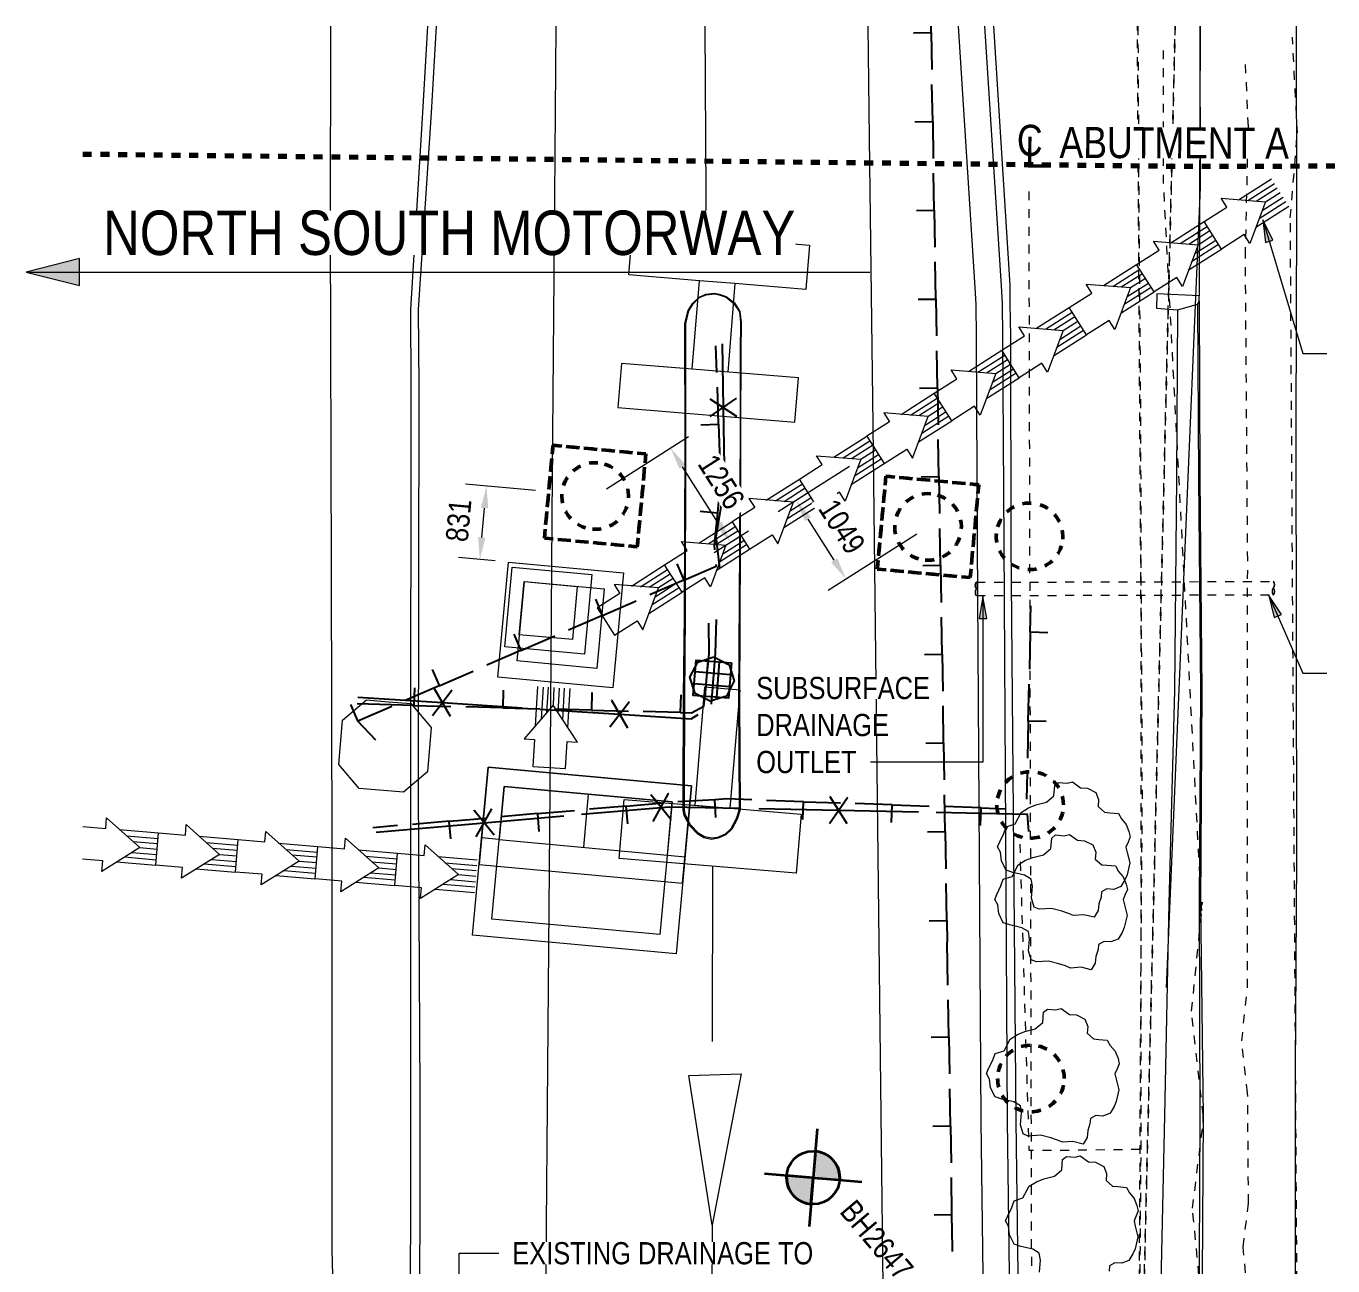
# Model space of a CAD drawing. Header units: metres. Extents: x 562 to 635, y 3 to 1699.
# Drawn here: x 565.45 to 580.16, y 1682.5 to 1696.46 of the extents above; entities that cross this region are included whole.
import ezdxf

# ---------------------------------------------------------------- set-up
doc = ezdxf.new("R2010")
doc.units = ezdxf.units.M
for name, pattern in [('IMPORT-BDYS-Boundary _3_', [0.01, 0.009, -0.001]), ('IMPORT-BDYS-ProjBoundary', [0.008, 0.006, -0.002]), ('IMPORT-FURN-Fence _3_', [0.005, 0.004167, -0.0008333]), ('JacobsDash', [0.0045, 0.003, -0.0015]), ('JacobsGridLine', [0.0145, 0.01, -0.001, 0.0025, -0.001])]:
    doc.linetypes.add(name, pattern=pattern)
doc.layers.get('Defpoints').update_dxf_attribs({"color": 41})
for name, color, linetype, lineweight in [('D-BDGE', 7, 'Continuous', 13), ('D-BDGE-FNDN', 7, 'Continuous', 50), ('D-BDGE-FNDN-PILE-CAP', 7, 'Continuous', 50), ('D-BDGE-FNDN-PILE-CONC', 7, 'Continuous', 50), ('D-BDGE-LINE', 7, 'Continuous', 9), ('D-ENHA-GEN-LINE', 7, 'Continuous', 9), ('D-ENHA-GEN-LINE-GRIDS', 7, 'Continuous', 9), ('D-ENHA-TEXT', 7, 'Continuous', 9), ('D-ENHA-TEXT-DIMS', 7, 'Continuous', 9)]:
    doc.layers.add(name, color=color, linetype=linetype, lineweight=lineweight)
doc.styles.add('Arial Narrow', font='ARIALN.TTF', dxfattribs={"height": 0.35})
doc.styles.add('Arial Narrow_1', font='ARIALN.TTF', dxfattribs={"height": 0.25})
doc.styles.add('Arial Narrow_2', font='ARIALN.TTF', dxfattribs={"height": 0.5})
doc.styles.add('Arial Narrow_3', font='ARIALN.TTF', dxfattribs={"height": 0.0035})
doc.dimstyles.new('Dimension_Standard_O__mm_', dxfattribs={"dimscale": 0.3048, "dimtxt": 0.255858, "dimasz": 0.82021, "dimexe": 0.787402, "dimexo": 0.492126, "dimgap": 0.492126, "dimtad": 1, "dimdec": 0, "dimlfac": 1000, "dimzin": 0, "dimdsep": 46, "dimtxsty": 'Arial Narrow_1', "dimsah": 1, "dimcen": 0.09, "dimaunit": 1, "dimadec": 4, "dimazin": 0, "dimtfac": 1, "dimtdec": 4, "dimtix": 1, "dimtmove": 0, "dimatfit": 3, "dimfxl": 1, "dimtvp": 1, "dimtfill": 1, "dimtolj": 1, "dimtzin": 0, "dimlwd": 18, "dimlwe": 18, "dimarcsym": 2})

# ---------------------------------------------------------------- blocks, each defined once
blk = doc.blocks.new('SymbolBorehole - ExistingBorehole-26478556-DRG-2871023 - GENERAL ARRANGEMENT PLAN Copy 1')
at = {"layer": 'D-ENHA-GEN-LINE', "lineweight": 18, "true_color": 0x808080}
h = blk.add_hatch(color=8, dxfattribs=at)
edge = h.paths.add_edge_path()
edge.add_line((0, 0), (-0.003, 0))
edge.add_arc((0, 0), 0.003, 90, 180, ccw=False)
edge.add_line((0, 0.003), (0, 0))
h = blk.add_hatch(color=8, dxfattribs=at)
edge = h.paths.add_edge_path()
edge.add_line((0, 0), (-0.003, 0))
edge.add_arc((0, 0), 0.003, 90, 180, ccw=False)
edge.add_line((0, 0.003), (0, 0))
h = blk.add_hatch(color=8, dxfattribs=at)
edge = h.paths.add_edge_path()
edge.add_line((0, 0), (0.003, 0))
edge.add_arc((0, 0), 0.003, 270, 360, ccw=False)
edge.add_line((0, -0.003), (0, 0))
h = blk.add_hatch(color=8, dxfattribs=at)
edge = h.paths.add_edge_path()
edge.add_line((0, 0), (0.003, 0))
edge.add_arc((0, 0), 0.003, 270, 360, ccw=False)
edge.add_line((0, -0.003), (0, 0))
at = {"layer": 'D-ENHA-GEN-LINE', "color": 8, "lineweight": 35, "true_color": 0x808080}
for p, q in [((0, -0.0055), (0, 0.0055)), ((0, -0.0055), (0, 0.0055)), ((0, 0), (0, 0.003)), ((0, 0), (0, 0.003)), ((-0.0055, 0), (0.0055, 0)), ((-0.0055, 0), (0.0055, 0)), ((-0.003, 0), (0, 0)), ((-0.003, 0), (0, 0)), ((0, 0), (0, -0.003)), ((0.003, 0), (0, 0)), ((0, 0), (0, -0.003)), ((0.003, 0), (0, 0))]:
    blk.add_line(p, q, dxfattribs=at)
blk.add_circle((0, 0), 0.003, dxfattribs=at)
blk.add_circle((0, 0), 0.003, dxfattribs=at)
for start, end in [(90, 180), (90, 180), (270, 360), (270, 360)]:
    blk.add_arc((0, 0), 0.003, start, end, dxfattribs=at)
blk = doc.blocks.new('T2DPAA-T2D-PWA-GE-M2D-101001_Boreholes_rvt-1-DRG-2871023 - GENERAL ARRANGEMENT PLAN Copy 1')
at = {"layer": 'D-ENHA-GEN-LINE', "color": 8, "lineweight": 5, "true_color": 0x808080, "xscale": 99.99999999999997, "yscale": 99.99999999999997, "zscale": 99.99999999999997, "rotation": 265.2854515609577}
blk.add_blockref('SymbolBorehole - ExistingBorehole-26478556-DRG-2871023 - GENERAL ARRANGEMENT PLAN Copy 1', (574.312, 1683.492), dxfattribs=at)
at = {"layer": 'D-ENHA-GEN-LINE', "color": 8, "lineweight": 18, "true_color": 0x808080, "insert": (574.79, 1683.266), "char_height": 0.25, "width": 1.25063, "attachment_point": 1, "rotation": 310.2855, "style": 'Arial Narrow_1'}
blk.add_mtext('BH2647', dxfattribs=at)
blk = doc.blocks.new('T2DPAA-T2D-PWA-SU-M2D-000003_250_dwg-40806560-DRG-2871023 - GENERAL ARRANGEMENT PLAN Copy 1')
at = {"color": 41, "lineweight": 25, "true_color": 0xffd0a3}
for p, q in [((19.831, 1604.095), (19.824, 1604.167)), ((19.931, 1603.1), (19.889, 1603.514)), ((20.031, 1602.105), (19.989, 1602.519)), ((20.13, 1601.11), (20.089, 1601.524)), ((20.23, 1600.115), (20.189, 1600.529)), ((17.742, 1600.082), (17.707, 1600.382)), ((17.809, 1599.502), (17.761, 1599.916)), ((20.33, 1599.12), (20.288, 1599.534)), ((20.43, 1598.125), (20.388, 1598.539)), ((20.53, 1597.13), (20.488, 1597.544)), ((21.498, 1597.456), (21.523, 1597.04)), ((16.682, 1597.25), (17.049, 1597.446)), ((15.799, 1596.78), (16.167, 1596.976)), ((14.916, 1596.31), (15.284, 1596.506)), ((20.629, 1596.135), (20.588, 1596.549)), ((21.558, 1596.458), (21.583, 1596.042)), ((15.649, 1596.12), (16.065, 1596.144)), ((16.647, 1596.176), (17.063, 1596.2)), ((14.651, 1596.064), (15.067, 1596.088)), ((21.594, 1595.876), (21.611, 1595.58)), ((20.729, 1595.14), (20.688, 1595.554)), ((21.109, 1595.439), (20.693, 1595.42)), ((19.111, 1595.345), (18.695, 1595.326)), ((20.11, 1595.392), (19.694, 1595.373)), ((17.125, 1595.132), (16.715, 1595.062)), ((16.139, 1594.965), (15.729, 1594.895)), ((14.578, 1594.701), (14.304, 1594.655)), ((15.154, 1594.798), (14.743, 1594.729)), ((20.829, 1594.145), (20.787, 1594.559)), ((20.902, 1593.42), (20.853, 1593.901)), ((20.96, 1592.84), (20.918, 1593.255)), ((21.06, 1591.845), (21.018, 1592.26))]:
    blk.add_line(p, q, dxfattribs=at)
at = {"color": 21, "lineweight": 25, "true_color": 0xeca3a3}
for p, q in [((17.908, 1596.836), (17.908, 1596.436)), ((18.041, 1596.436), (18.041, 1596.836)), ((18.175, 1596.703), (17.775, 1596.703)), ((17.775, 1596.569), (18.175, 1596.569))]:
    blk.add_line(p, q, dxfattribs=at)
at = {"color": 41, "lineweight": 25, "true_color": 0xffd0a3, "flags": 128}
for points in [[(19.632, 1604.075), (19.829, 1604.094), (19.831, 1604.095), (19.873, 1603.68)], [(19.732, 1603.08), (19.929, 1603.099), (19.931, 1603.1), (19.972, 1602.685)], [(19.832, 1602.085), (20.029, 1602.104), (20.031, 1602.105), (20.072, 1601.69)], [(19.931, 1601.09), (20.129, 1601.109), (20.13, 1601.11), (20.172, 1600.695)], [(20.031, 1600.095), (20.229, 1600.115), (20.23, 1600.115), (20.272, 1599.7)], [(17.611, 1599.479), (17.808, 1599.502), (17.809, 1599.502), (17.857, 1599.089)], [(20.131, 1599.1), (20.328, 1599.12), (20.33, 1599.12), (20.372, 1598.705)], [(17.884, 1598.091), (17.875, 1598.143), (17.881, 1598.507), (17.886, 1598.84), (17.877, 1598.923)], [(17.681, 1598.51), (17.88, 1598.507), (17.881, 1598.507)], [(20.231, 1598.105), (20.428, 1598.125), (20.43, 1598.125), (20.471, 1597.71)], [(17.47, 1597.896), (17.564, 1597.721), (17.564, 1597.72), (17.197, 1597.524)], [(17.564, 1597.72), (17.913, 1597.906), (17.91, 1597.927)], [(21.698, 1597.468), (21.5, 1597.456), (21.498, 1597.456), (21.48, 1597.753)], [(16.588, 1597.426), (16.681, 1597.251), (16.682, 1597.25), (16.314, 1597.054)], [(17.91, 1596.624), (17.915, 1596.918), (17.885, 1597.262)], [(20.331, 1597.11), (20.528, 1597.13), (20.53, 1597.13), (20.571, 1596.715)], [(15.705, 1596.956), (15.798, 1596.781), (15.799, 1596.78), (15.431, 1596.584)], [(21.758, 1596.47), (21.56, 1596.458), (21.558, 1596.458), (21.533, 1596.874)], [(14.822, 1596.486), (14.916, 1596.311), (14.916, 1596.31), (14.549, 1596.114)], [(17.635, 1596.432), (17.646, 1596.234), (17.646, 1596.232), (17.23, 1596.209)], [(17.646, 1596.232), (17.772, 1596.24), (17.904, 1596.324), (17.907, 1596.457)], [(15.638, 1596.32), (15.649, 1596.122), (15.649, 1596.12), (15.233, 1596.097)], [(16.636, 1596.376), (16.647, 1596.178), (16.647, 1596.176), (16.231, 1596.153)], [(14.639, 1596.264), (14.651, 1596.066), (14.651, 1596.064), (14.012, 1596.029)], [(20.43, 1596.115), (20.628, 1596.135), (20.629, 1596.135), (20.671, 1595.72)], [(13.94, 1596.016), (14.033, 1595.841), (14.034, 1595.84)], [(14.255, 1595.641), (14.031, 1595.839), (14.034, 1595.84), (14.402, 1596.036)], [(20.119, 1595.193), (20.11, 1595.391), (20.11, 1595.392), (20.526, 1595.412)], [(21.118, 1595.24), (21.109, 1595.438), (21.109, 1595.439), (21.386, 1595.453)], [(18.528, 1595.318), (18.248, 1595.305), (18.113, 1595.285), (17.701, 1595.226)], [(18.142, 1595.087), (18.114, 1595.284), (18.113, 1595.285)], [(19.12, 1595.145), (19.111, 1595.344), (19.111, 1595.345), (19.527, 1595.365)], [(17.159, 1594.935), (17.126, 1595.13), (17.125, 1595.132), (17.536, 1595.201)], [(20.53, 1595.12), (20.728, 1595.14), (20.729, 1595.14), (20.771, 1594.725)], [(16.173, 1594.768), (16.14, 1594.963), (16.139, 1594.965), (16.55, 1595.034)], [(15.187, 1594.601), (15.154, 1594.797), (15.154, 1594.798), (15.564, 1594.868)], [(20.63, 1594.125), (20.827, 1594.145), (20.829, 1594.145), (20.853, 1593.901)], [(20.761, 1592.82), (20.958, 1592.84), (20.96, 1592.84), (21.001, 1592.425)], [(20.861, 1591.825), (21.058, 1591.845), (21.06, 1591.845), (21.101, 1591.43)], [(21.2, 1590.435), (21.197, 1590.472), (21.159, 1590.85), (21.118, 1591.265)], [(20.96, 1590.83), (21.158, 1590.85), (21.159, 1590.85)]]:
    blk.add_lwpolyline(points, dxfattribs=at)
at = {"color": 21, "lineweight": 25, "true_color": 0xdea3a3, "flags": 128}
for points in [[(17.775, 1600.408), (17.846, 1599.695), (17.933, 1598.822), (17.931, 1598.799)], [(17.707, 1599.58), (17.984, 1599.807), (17.986, 1599.81)], [(17.687, 1599.78), (18.003, 1599.611), (18.006, 1599.609)], [(17.914, 1598.6), (17.883, 1598.236), (17.951, 1597.892)], [(17.988, 1596.356), (17.985, 1596.93), (17.968, 1597.308)], [(17.07, 1596.009), (16.866, 1596.303), (16.863, 1596.305)], [(16.868, 1596.005), (17.062, 1596.306), (17.065, 1596.308)], [(14.015, 1596.107), (14.967, 1596.123), (15.867, 1596.138)], [(15.07, 1595.975), (14.866, 1596.269), (14.863, 1596.271)], [(14.869, 1595.971), (15.063, 1596.272), (15.065, 1596.274)], [(16.067, 1596.141), (16.967, 1596.157), (17.775, 1596.171), (17.848, 1596.226)], [(19.623, 1595.138), (19.406, 1595.423), (19.403, 1595.425)], [(19.422, 1595.126), (19.602, 1595.435), (19.604, 1595.438)], [(20.611, 1595.35), (21.633, 1595.414), (21.662, 1595.22)], [(17.643, 1595.018), (17.396, 1595.278), (17.393, 1595.28)], [(17.444, 1594.985), (17.59, 1595.311), (17.592, 1595.314)], [(18.615, 1595.226), (19.513, 1595.282), (20.411, 1595.337)], [(16.631, 1594.998), (17.518, 1595.149), (17.607, 1595.165), (18.415, 1595.213)], [(14.343, 1594.608), (15.546, 1594.813), (16.434, 1594.964)], [(15.472, 1594.648), (15.619, 1594.975), (15.621, 1594.978)], [(15.671, 1594.682), (15.425, 1594.942), (15.422, 1594.944)]]:
    blk.add_lwpolyline(points, dxfattribs=at)
at = {"color": 21, "lineweight": 25, "true_color": 0xeca3a3, "flags": 128}
for points in [[(17.972, 1596.887), (18.149, 1596.814), (18.222, 1596.637), (18.149, 1596.46), (17.972, 1596.387), (17.796, 1596.46), (17.722, 1596.637), (17.796, 1596.814)], [(18.175, 1596.836), (18.175, 1596.436), (17.775, 1596.436), (17.775, 1596.836)]]:
    blk.add_lwpolyline(points, close=True, dxfattribs=at)
blk = doc.blocks.new('T2DPAA-T2D-PWA-SU-M2D-000001_ExistingUtilities_rvt-1-DRG-2871023 - GENERAL ARRANGEMENT PLAN Copy 1')
at = {"color": 254, "lineweight": 25, "true_color": 0xd0d0d0, "rotation": 355.285451560958}
blk.add_blockref('T2DPAA-T2D-PWA-SU-M2D-000003_250_dwg-40806560-DRG-2871023 - GENERAL ARRANGEMENT PLAN Copy 1', (424.033, 99.349), dxfattribs=at)
blk = doc.blocks.new('T2DPAA-T2D-PWA-SU-M2D-000002_dwg-40815123-DRG-2871023 - GENERAL ARRANGEMENT PLAN Copy 1')
at = {"color": 254, "lineweight": 18, "true_color": 0xe1e1e1}
for p, q in [((28.419, 1583.229), (28.643, 1580.706)), ((28.995, 1580.367), (28.595, 1580.367)), ((29.281, 1573.808), (29.439, 1571.839)), ((29.61, 1569.778), (29.766, 1567.653))]:
    blk.add_line(p, q, dxfattribs=at)
at = {"color": 254, "lineweight": 18, "true_color": 0xe1e1e1, "flags": 128}
for points in [[(38.712, 1539.169), (38.615, 1540.674), (38.404, 1543.073), (38.161, 1545.457), (38.137, 1546.043), (37.971, 1547.911), (37.808, 1550.323), (37.589, 1552.733), (37.417, 1555.159), (37.277, 1557.564), (37.017, 1559.967), (36.841, 1562.395), (36.667, 1564.8), (36.424, 1567.204), (36.213, 1569.623), (36.016, 1572.039), (35.83, 1574.452), (35.626, 1576.863), (35.424, 1579.277), (35.233, 1581.691), (35.056, 1583.776)], [(33.976, 1583.687), (34.055, 1582.689), (34.215, 1580.66), (33.739, 1580.641), (33.749, 1580.482), (33.983, 1580.482), (34.13, 1578.598), (34.305, 1576.209), (34.437, 1573.817), (34.584, 1571.426), (34.73, 1569.036), (34.849, 1566.643), (34.989, 1564.951), (35.094, 1564.876)], [(34.489, 1572.868), (34.131, 1581.875), (33.977, 1583.687)], [(34.368, 1562.849), (34.367, 1562.85), (34.074, 1563.266), (33.882, 1563.69), (33.688, 1564.126), (33.593, 1564.465), (33.513, 1564.866), (33.395, 1565.745), (33.239, 1566.919), (32.827, 1571.226), (32.255, 1577.702), (32.05, 1580.018), (32.016, 1580.392), (31.986, 1580.589), (31.562, 1583.488)], [(31.656, 1583.495), (32.08, 1580.602), (32.099, 1580.401), (32.134, 1580.027), (32.33, 1577.708), (32.92, 1571.234), (33.334, 1566.93), (33.478, 1565.756), (33.545, 1565.28)], [(30.249, 1583.379), (30.368, 1582.124), (30.672, 1578.905), (30.976, 1575.686), (31.28, 1572.467), (31.584, 1569.248)], [(34.408, 1562.361), (34.134, 1562.664), (33.815, 1563.117), (33.551, 1563.542), (33.334, 1563.992), (33.244, 1564.379), (33.189, 1564.815), (33.099, 1565.706), (32.943, 1566.885), (32.531, 1571.198), (31.958, 1577.675), (31.754, 1579.991), (31.72, 1580.356), (31.692, 1580.545), (31.265, 1583.463)], [(27.817, 1568.743), (27.586, 1571.851), (27.356, 1574.959), (27.125, 1578.067), (26.894, 1581.175), (26.751, 1583.091)], [(25.403, 1582.98), (25.428, 1582.002), (25.465, 1579.783), (25.542, 1578.92), (25.91, 1574.389), (26.207, 1570.99), (26.486, 1567.59), (26.718, 1564.683), (26.789, 1563.806), (26.779, 1563.568), (26.659, 1563.179), (26.61, 1563.021), (26.317, 1562.543), (25.97, 1562.085), (25.816, 1561.919), (25.54, 1561.622), (25.163, 1561.195), (27.449, 1561.388), (31.661, 1561.761), (34.465, 1562.013)], [(25.307, 1582.972), (25.332, 1582), (25.379, 1579.777), (25.455, 1578.912), (25.824, 1574.382), (26.102, 1570.981), (26.381, 1567.582), (26.61, 1564.905)], [(24.217, 1582.882), (24.402, 1580.63), (24.729, 1576.771), (24.997, 1573.64), (25.245, 1570.62), (25.365, 1569.148), (25.411, 1568.734), (25.087, 1568.707), (24.33, 1568.643), (23.369, 1568.562), (22.605, 1568.497)], [(28.595, 1579.367), (27.795, 1579.367), (27.795, 1578.867), (29.795, 1578.867), (29.795, 1579.367), (28.595, 1579.367), (28.595, 1580.367), (27.795, 1580.367), (27.795, 1580.867), (29.795, 1580.867), (29.795, 1580.367), (28.995, 1580.367), (28.995, 1579.367)], [(33.983, 1580.482), (34.09, 1580.522), (34.205, 1580.565), (34.22, 1580.598), (34.215, 1580.66)], [(34.205, 1580.565), (34.377, 1578.613), (34.595, 1576.226), (34.777, 1573.838), (34.982, 1571.451), (35.167, 1569.062), (35.36, 1566.674), (35.506, 1564.91)], [(34.22, 1580.598), (34.393, 1578.614), (34.611, 1576.227), (34.793, 1573.839), (35.019, 1571.453), (35.2, 1569.064), (35.405, 1566.677), (35.552, 1564.914)], [(33.327, 1569.554), (33.327, 1569.691), (33.307, 1569.769), (33.229, 1569.807), (33.093, 1569.827), (33.015, 1569.846), (32.956, 1569.944), (32.937, 1570.041), (32.898, 1570.1), (32.918, 1570.158), (32.956, 1570.256), (32.976, 1570.333), (33.073, 1570.372), (33.132, 1570.509), (33.21, 1570.567), (33.288, 1570.606), (33.405, 1570.645), (33.482, 1570.723), (33.482, 1570.84), (33.521, 1570.879), (33.619, 1570.879), (33.677, 1570.898), (33.775, 1570.84), (33.853, 1570.84), (33.95, 1570.801), (33.989, 1570.723), (33.989, 1570.645), (34.067, 1570.587), (34.125, 1570.587), (34.223, 1570.587), (34.262, 1570.528), (34.32, 1570.47), (34.359, 1570.392), (34.379, 1570.333), (34.359, 1570.275), (34.34, 1570.217), (34.359, 1570.158), (34.398, 1570.041), (34.379, 1569.905), (34.359, 1569.846), (34.32, 1569.769), (34.242, 1569.73), (34.164, 1569.73), (34.106, 1569.691), (34.106, 1569.632)]]:
    blk.add_lwpolyline(points, dxfattribs=at)
at = {"color": 254, "linetype": 'IMPORT-FURN-Fence _3_', "lineweight": 18, "true_color": 0xe1e1e1, "flags": 128}
for points in [[(34.353, 1571.026), (33.877, 1576.818), (33.272, 1583.629)], [(33.278, 1583.629), (33.283, 1583.572), (33.455, 1581.602), (33.655, 1579.404), (33.843, 1577.206), (34.036, 1575.008), (34.192, 1572.911), (34.355, 1570.815), (34.515, 1568.718), (34.641, 1566.619), (34.828, 1564.854)], [(34.816, 1564.853), (34.353, 1571.026), (33.419, 1570.936), (33.1, 1570.911), (32.886, 1572.81), (32.706, 1574.4)]]:
    blk.add_lwpolyline(points, dxfattribs=at)
at = {"color": 254, "lineweight": 18, "true_color": 0xe1e1e1, "flags": 128}
for points in [[(28.887, 1574.558), (28.799, 1575.688), (28.736, 1576.599), (28.586, 1578.491), (28.471, 1579.873), (28.493, 1580.021), (28.536, 1580.104), (28.605, 1580.183), (28.679, 1580.22), (28.772, 1580.24), (28.828, 1580.234), (28.909, 1580.215), (29.007, 1580.149), (29.077, 1580.06), (29.101, 1579.937), (29.124, 1579.61), (29.193, 1578.735), (29.297, 1577.413), (29.431, 1575.709), (29.541, 1574.467), (29.515, 1574.358), (29.466, 1574.241), (29.404, 1574.174), (29.318, 1574.126), (29.245, 1574.108), (29.16, 1574.12), (29.089, 1574.153), (28.985, 1574.244), (28.919, 1574.351), (28.902, 1574.408)], [(28.902, 1574.559), (28.814, 1575.689), (28.748, 1576.6), (28.594, 1578.492), (28.479, 1579.872), (28.501, 1580.017), (28.543, 1580.101), (28.61, 1580.179), (28.683, 1580.214), (28.773, 1580.233), (28.828, 1580.227), (28.907, 1580.208), (29.002, 1580.143), (29.071, 1580.055), (29.093, 1579.936), (29.117, 1579.609), (29.187, 1578.734), (29.291, 1577.413), (29.418, 1575.708), (29.528, 1574.469), (29.503, 1574.363), (29.455, 1574.245), (29.395, 1574.181), (29.312, 1574.136), (29.247, 1574.121), (29.165, 1574.131), (29.097, 1574.162), (28.996, 1574.251), (28.932, 1574.355), (28.915, 1574.409)], [(28.228, 1573.809), (28.228, 1574.475), (29.428, 1574.475), (29.428, 1575.809), (29.028, 1575.809), (29.028, 1574.475), (30.228, 1574.475), (30.228, 1573.809)], [(25.496, 1575.354), (25.746, 1575.354), (25.996, 1575.104), (25.996, 1574.604), (25.746, 1574.354), (25.246, 1574.354), (24.996, 1574.604), (24.996, 1575.104), (25.246, 1575.354)], [(33.242, 1575.088), (33.339, 1575.029), (33.417, 1575.029), (33.514, 1574.99), (33.553, 1574.912), (33.553, 1574.834), (33.631, 1574.776), (33.69, 1574.776), (33.787, 1574.776), (33.826, 1574.718), (33.884, 1574.659), (33.923, 1574.581), (33.943, 1574.523), (33.923, 1574.464), (33.904, 1574.406), (33.923, 1574.347), (33.962, 1574.231), (33.943, 1574.094), (33.923, 1574.036), (33.884, 1573.958), (33.806, 1573.919), (33.729, 1573.919), (33.67, 1573.88), (33.67, 1573.821), (33.651, 1573.744), (33.651, 1573.666), (33.612, 1573.588), (33.495, 1573.607), (33.378, 1573.588), (33.319, 1573.607), (33.242, 1573.627), (33.125, 1573.646), (32.988, 1573.627), (32.93, 1573.646), (32.891, 1573.744), (32.891, 1573.88), (32.871, 1573.958), (32.793, 1573.997), (32.657, 1574.016), (32.579, 1574.036), (32.521, 1574.133), (32.501, 1574.231), (32.462, 1574.289), (32.482, 1574.347), (32.521, 1574.445), (32.54, 1574.523), (32.638, 1574.562), (32.696, 1574.698), (32.774, 1574.757), (32.852, 1574.795), (32.969, 1574.834), (33.047, 1574.912), (33.047, 1575.029), (33.086, 1575.068), (33.183, 1575.068)], [(33.258, 1574.495), (33.355, 1574.437), (33.433, 1574.437), (33.531, 1574.398), (33.57, 1574.32), (33.57, 1574.242), (33.648, 1574.184), (33.706, 1574.184), (33.803, 1574.184), (33.842, 1574.125), (33.901, 1574.067), (33.94, 1573.989), (33.959, 1573.93), (33.94, 1573.872), (33.92, 1573.814), (33.94, 1573.755), (33.979, 1573.638), (33.959, 1573.502), (33.94, 1573.443), (33.901, 1573.366), (33.823, 1573.327), (33.745, 1573.327), (33.687, 1573.288), (33.687, 1573.229), (33.667, 1573.151), (33.667, 1573.073), (33.628, 1572.995), (33.511, 1573.015), (33.394, 1572.995), (33.336, 1573.015), (33.258, 1573.034), (33.141, 1573.054), (33.005, 1573.034), (32.946, 1573.054), (32.907, 1573.151), (32.907, 1573.288), (32.888, 1573.366), (32.81, 1573.404), (32.674, 1573.424), (32.596, 1573.443), (32.537, 1573.541), (32.518, 1573.638), (32.479, 1573.697), (32.498, 1573.755), (32.537, 1573.853), (32.557, 1573.93), (32.654, 1573.969), (32.712, 1574.106), (32.79, 1574.164), (32.868, 1574.203), (32.985, 1574.242), (33.063, 1574.32), (33.063, 1574.437), (33.102, 1574.476), (33.2, 1574.476)], [(33.328, 1572.533), (33.425, 1572.475), (33.503, 1572.475), (33.601, 1572.436), (33.64, 1572.358), (33.64, 1572.28), (33.717, 1572.222), (33.776, 1572.222), (33.873, 1572.222), (33.912, 1572.163), (33.971, 1572.105), (34.01, 1572.027), (34.029, 1571.968), (34.01, 1571.91), (33.99, 1571.852), (34.01, 1571.793), (34.049, 1571.676), (34.029, 1571.54), (34.01, 1571.481), (33.971, 1571.404), (33.893, 1571.365), (33.815, 1571.365), (33.756, 1571.326), (33.756, 1571.267), (33.737, 1571.189), (33.737, 1571.111), (33.698, 1571.033), (33.581, 1571.053), (33.464, 1571.033), (33.406, 1571.053), (33.328, 1571.072), (33.211, 1571.092), (33.075, 1571.072), (33.016, 1571.092), (32.977, 1571.189), (32.977, 1571.326), (32.958, 1571.404), (32.88, 1571.442), (32.743, 1571.462), (32.666, 1571.481), (32.607, 1571.579), (32.588, 1571.676), (32.549, 1571.735), (32.568, 1571.793), (32.607, 1571.891), (32.627, 1571.968), (32.724, 1572.007), (32.782, 1572.144), (32.86, 1572.202), (32.938, 1572.241), (33.055, 1572.28), (33.133, 1572.358), (33.133, 1572.475), (33.172, 1572.514), (33.269, 1572.514)], [(29.209, 1571.436), (29.795, 1571.503), (29.61, 1569.778)]]:
    blk.add_lwpolyline(points, close=True, dxfattribs=at)
blk = doc.blocks.new('T2DPAA-T2D-PWA-SU-M2D-000001_dwg-40815111-DRG-2871023 - GENERAL ARRANGEMENT PLAN Copy 1')
at = {"color": 254, "linetype": 'IMPORT-BDYS-Boundary _3_', "lineweight": 18, "true_color": 0xe1e1e1, "flags": 128}
for points in [[(111.895, 1680.243), (112.716, 1665.994), (112.928, 1661.425)], [(112.928, 1661.425), (112.716, 1665.994), (111.895, 1680.243)]]:
    blk.add_lwpolyline(points, dxfattribs=at)
blk = doc.blocks.new('T2DPAA-T2D-PWA-GN-XRF-000103_dwg-40807629-DRG-2871023 - GENERAL ARRANGEMENT PLAN Copy 1')
at = {"color": 201, "linetype": 'IMPORT-BDYS-ProjBoundary', "lineweight": 70, "true_color": 0xe088ff, "flags": 128}
blk.add_lwpolyline([(307.464, 1526.852), (319.695, 1527.724), (341.756, 1529.564)], dxfattribs=at)
blk = doc.blocks.new('T2DPAA-T2D-PWA-SU-M2D-000100_Survey_rvt-1-DRG-2871023 - GENERAL ARRANGEMENT PLAN Copy 1')
at = {"color": 254, "lineweight": 18, "true_color": 0xe1e1e1, "rotation": 355.285451560958}
for name, p in [('T2DPAA-T2D-PWA-SU-M2D-000002_dwg-40815123-DRG-2871023 - GENERAL ARRANGEMENT PLAN Copy 1', (414.642, 120.923)), ('T2DPAA-T2D-PWA-GN-XRF-000103_dwg-40807629-DRG-2871023 - GENERAL ARRANGEMENT PLAN Copy 1', (134.17, 198.604)), ('T2DPAA-T2D-PWA-SU-M2D-000001_dwg-40815111-DRG-2871023 - GENERAL ARRANGEMENT PLAN Copy 1', (328.77, 31.098))]:
    blk.add_blockref(name, p, dxfattribs=at)
blk = doc.blocks.new('T2DPAA-T2D-C3S-SD-M2D-100010_250_dwg-40816791-DRG-2871023 - GENERAL ARRANGEMENT PLAN Copy 1')
at = {"lineweight": 18}
for p, q in [((275.347, -97.999), (275.699, -97.731)), ((275.452, -97.998), (275.738, -97.781)), ((275.548, -97.996), (275.772, -97.826)), ((275.596, -98.188), (275.882, -97.972)), ((275.624, -98.097), (275.848, -97.927)), ((275.567, -98.29), (275.92, -98.022)), ((274.629, -98.542), (274.982, -98.275)), ((274.735, -98.542), (275.021, -98.325)), ((274.831, -98.54), (275.055, -98.37)), ((274.85, -98.834), (275.203, -98.566)), ((274.879, -98.732), (275.165, -98.516)), ((274.907, -98.641), (275.131, -98.471)), ((273.912, -99.086), (274.265, -98.819)), ((274.018, -99.086), (274.304, -98.869)), ((274.113, -99.084), (274.338, -98.914)), ((274.133, -99.378), (274.486, -99.11)), ((274.162, -99.276), (274.448, -99.06)), ((274.19, -99.185), (274.414, -99.015)), ((273.195, -99.63), (273.548, -99.363)), ((273.301, -99.63), (273.586, -99.413)), ((273.396, -99.628), (273.62, -99.458)), ((273.473, -99.729), (273.697, -99.559)), ((273.416, -99.921), (273.769, -99.654)), ((273.445, -99.82), (273.731, -99.603)), ((272.478, -100.174), (272.831, -99.906)), ((272.584, -100.174), (272.869, -99.957)), ((272.679, -100.172), (272.903, -100.002)), ((272.728, -100.364), (273.014, -100.147)), ((272.756, -100.272), (272.98, -100.102)), ((272.699, -100.465), (273.052, -100.198)), ((271.761, -100.718), (272.114, -100.45)), ((271.867, -100.717), (272.152, -100.501)), ((271.962, -100.716), (272.186, -100.546)), ((271.982, -101.009), (272.335, -100.742)), ((272.011, -100.908), (272.297, -100.691)), ((272.039, -100.816), (272.263, -100.646)), ((271.044, -101.262), (271.397, -100.994)), ((271.15, -101.261), (271.435, -101.045)), ((271.245, -101.259), (271.469, -101.089)), ((271.322, -101.36), (271.546, -101.19)), ((271.265, -101.553), (271.618, -101.286)), ((271.294, -101.452), (271.58, -101.235)), ((270.327, -101.806), (270.68, -101.538)), ((270.433, -101.805), (270.718, -101.589)), ((270.528, -101.803), (270.752, -101.633)), ((270.577, -101.996), (270.863, -101.779)), ((270.605, -101.904), (270.829, -101.734)), ((270.548, -102.097), (270.901, -101.829)), ((269.61, -102.35), (269.963, -102.082)), ((269.716, -102.349), (270.001, -102.132)), ((269.811, -102.347), (270.035, -102.177)), ((269.831, -102.641), (270.184, -102.373)), ((269.86, -102.54), (270.146, -102.323)), ((269.888, -102.448), (270.112, -102.278)), ((268.893, -102.894), (269.246, -102.626)), ((268.998, -102.893), (269.284, -102.676)), ((269.094, -102.891), (269.318, -102.721)), ((269.171, -102.992), (269.395, -102.822)), ((269.114, -103.185), (269.467, -102.917)), ((269.143, -103.083), (269.429, -102.867)), ((267.946, -104.553), (267.936, -104.11)), ((268.008, -104.467), (268, -104.109)), ((268.062, -104.389), (268.056, -104.107)), ((268.189, -104.386), (268.182, -104.105)), ((268.247, -104.462), (268.239, -104.103)), ((268.312, -104.545), (268.302, -104.102)), ((268.602, -105.271), (268.596, -105.871)), ((269.546, -105.88), (269.746, -105.882)), ((263.373, -106.101), (263.816, -106.102)), ((263.458, -106.165), (263.816, -106.166)), ((263.535, -106.221), (263.816, -106.222)), ((264.273, -106.103), (264.716, -106.104)), ((264.358, -106.167), (264.716, -106.168)), ((265.173, -106.106), (265.616, -106.107)), ((265.258, -106.169), (265.616, -106.17)), ((266.073, -106.108), (266.516, -106.109)), ((266.158, -106.171), (266.516, -106.172)), ((266.973, -106.11), (267.416, -106.111)), ((267.058, -106.173), (267.416, -106.174)), ((263.534, -106.348), (263.816, -106.348)), ((264.434, -106.35), (264.716, -106.351)), ((264.435, -106.223), (264.716, -106.224)), ((265.334, -106.352), (265.616, -106.353)), ((265.335, -106.226), (265.616, -106.226)), ((266.234, -106.354), (266.516, -106.355)), ((266.235, -106.228), (266.516, -106.228)), ((267.134, -106.356), (267.416, -106.357)), ((267.135, -106.23), (267.416, -106.231)), ((263.372, -106.467), (263.815, -106.468)), ((263.457, -106.404), (263.816, -106.405)), ((264.272, -106.469), (264.715, -106.47)), ((264.357, -106.406), (264.716, -106.407)), ((265.172, -106.471), (265.615, -106.472)), ((265.257, -106.408), (265.616, -106.409)), ((266.072, -106.473), (266.515, -106.474)), ((266.157, -106.41), (266.516, -106.411)), ((266.972, -106.476), (267.415, -106.477)), ((267.057, -106.413), (267.416, -106.413))]:
    blk.add_line(p, q, dxfattribs=at)
at = {"lineweight": 18, "flags": 128}
for points in [[(275.653, -97.995), (275.516, -98.478), (275.444, -98.383), (275.203, -98.566), (274.982, -98.275), (275.223, -98.092), (275.151, -97.997), (275.653, -97.995), (275.81, -97.876)], [(274.936, -98.539), (274.799, -99.022), (274.727, -98.927), (274.486, -99.11), (274.265, -98.819), (274.506, -98.636), (274.434, -98.541), (274.936, -98.539), (275.093, -98.42)], [(274.219, -99.083), (274.082, -99.566), (274.01, -99.471), (273.769, -99.654), (273.548, -99.362), (273.789, -99.18), (273.717, -99.085), (274.219, -99.083), (274.376, -98.964)], [(273.502, -99.627), (273.365, -100.11), (273.293, -100.015), (273.052, -100.198), (272.831, -99.906), (273.072, -99.724), (273, -99.628), (273.502, -99.627), (273.659, -99.508)], [(272.785, -100.171), (272.648, -100.654), (272.576, -100.559), (272.335, -100.742), (272.114, -100.45), (272.355, -100.268), (272.283, -100.172), (272.785, -100.171), (272.942, -100.052)], [(272.225, -100.596), (272.068, -100.715), (271.566, -100.716), (271.638, -100.811), (271.397, -100.994), (271.618, -101.285), (271.859, -101.103), (271.931, -101.198), (272.068, -100.715)], [(271.351, -101.259), (271.214, -101.742), (271.142, -101.647), (270.901, -101.829), (270.68, -101.538), (270.921, -101.355), (270.849, -101.26), (271.351, -101.259), (271.508, -101.14)], [(270.79, -101.684), (270.634, -101.803), (270.132, -101.804), (270.204, -101.899), (269.963, -102.082), (270.184, -102.373), (270.425, -102.191), (270.497, -102.286), (270.634, -101.803)], [(269.917, -102.347), (269.78, -102.83), (269.708, -102.734), (269.467, -102.917), (269.246, -102.626), (269.487, -102.443), (269.415, -102.348), (269.917, -102.347), (270.073, -102.228)], [(269.356, -102.772), (269.2, -102.891), (268.698, -102.892), (268.77, -102.987), (268.529, -103.17), (268.75, -103.461), (268.991, -103.278), (269.063, -103.374), (269.2, -102.891)], [(268.119, -104.106), (268.124, -104.303), (267.83, -104.71), (267.95, -104.707), (267.956, -105.01), (268.322, -105.002), (268.315, -104.699), (268.435, -104.697), (268.124, -104.303)], [(267.646, -105.861), (269.546, -105.88), (269.552, -105.28), (267.652, -105.261), (267.646, -105.861), (267.446, -105.859)], [(262.959, -106.1), (263.219, -106.101), (263.219, -105.981), (263.619, -106.285), (263.816, -106.285)], [(264.519, -106.287), (264.117, -106.588), (264.118, -106.469), (263.815, -106.468), (263.816, -106.102), (264.119, -106.103), (264.119, -105.983), (264.519, -106.287), (264.716, -106.287)], [(265.419, -106.289), (265.017, -106.59), (265.018, -106.471), (264.715, -106.47), (264.716, -106.104), (265.019, -106.105), (265.019, -105.986), (265.419, -106.289), (265.616, -106.289)], [(266.319, -106.291), (265.917, -106.593), (265.918, -106.473), (265.615, -106.472), (265.616, -106.107), (265.919, -106.107), (265.919, -105.988), (266.319, -106.291), (266.516, -106.292)], [(267.219, -106.293), (266.817, -106.595), (266.818, -106.475), (266.515, -106.474), (266.516, -106.109), (266.819, -106.11), (266.819, -105.99), (267.219, -106.293), (267.416, -106.294)], [(263.619, -106.285), (263.217, -106.586), (263.218, -106.466), (262.989, -106.466)]]:
    blk.add_lwpolyline(points, dxfattribs=at)
for points in [[(267.492, -102.739), (268.792, -102.752), (268.779, -104.052), (267.479, -104.039)], [(268.438, -102.802), (268.429, -103.702), (267.529, -103.693), (267.538, -102.793)], [(267.69, -102.941), (268.59, -102.95), (268.581, -103.85), (267.681, -103.841)], [(268.287, -102.95), (268.281, -103.55), (267.681, -103.544), (267.687, -102.944)], [(269.754, -105.082), (269.735, -106.982), (267.435, -106.959), (267.454, -105.059)], [(267.443, -106.159), (269.743, -106.182), (269.754, -105.082), (267.454, -105.059)], [(269.552, -105.28), (269.537, -106.78), (267.637, -106.761), (267.652, -105.261)]]:
    blk.add_lwpolyline(points, close=True, dxfattribs=at)
blk = doc.blocks.new('T2DPAA-T2D-PWC-SD-M2D-100001_ProposedDrainage_rvt-1-DRG-2871023 - GENERAL ARRANGEMENT PLAN Copy 1')
at = {"lineweight": 18, "rotation": 355.285451560958}
blk.add_blockref('T2DPAA-T2D-C3S-SD-M2D-100010_250_dwg-40816791-DRG-2871023 - GENERAL ARRANGEMENT PLAN Copy 1', (312.739, 1814.801), dxfattribs=at)
blk = doc.blocks.new('01_SFO_FRP_Pile_CastInPlace_CS - CAST-IN-PLACE PILE - 0750-7668704-DRG-2871023 - GENERAL ARRANGEMENT PLAN Copy 1')
at = {"layer": 'D-BDGE-FNDN-PILE-CONC', "linetype": 'JacobsDash'}
for start, end in [(90, 270), (90, 270), (270, 90), (270, 90)]:
    blk.add_arc((0, 0), 0.375, start, end, dxfattribs=at)
blk = doc.blocks.new('SC_DET_BREAK LINE - Pipe Break-7413569-DRG-2871023 - GENERAL ARRANGEMENT PLAN Copy 1')
at = {"layer": 'D-BDGE-LINE', "color": 143, "lineweight": 13, "true_color": 0x78aac8}
for p, q in [((0.07, 0.004), (0.075, 0)), ((0.075, 0), (0.07, 0.004)), ((0.08, 0.004), (0.075, 0)), ((0.075, 0), (0.08, 0.004)), ((0.075, 0), (0.08, 0.004)), ((0.075, 0), (0.08, -0.004)), ((0.075, 0), (0.08, -0.004))]:
    blk.add_line(p, q, dxfattribs=at)
for centre, major_axis, end_param in [((0.036, 0), (-0.0357, 0), 6.283185), ((0.114, 0), (0.0357, 0), 9.103397)]:
    blk.add_ellipse(centre, major_axis=major_axis, ratio=0.349427, start_param=3.462974, end_param=end_param, dxfattribs=at)
for points, knots in [([(0, 0), (0, 0.001), (0, 0.002), (0.002, 0.004), (0.005, 0.006), (0.008, 0.008), (0.013, 0.01), (0.02, 0.011), (0.034, 0.013), (0.051, 0.012), (0.064, 0.008), (0.068, 0.005), (0.07, 0.004)], [0, 0, 0, 0, 0.0625, 0.125, 0.1875, 0.25, 0.3125, 0.375, 0.5, 0.75, 0.875, 1, 1, 1, 1]), ([(0.08, -0.004), (0.081, -0.005), (0.084, -0.007), (0.089, -0.009), (0.096, -0.011), (0.106, -0.012), (0.12, -0.013), (0.136, -0.01), (0.145, -0.007), (0.149, -0.003), (0.15, 0), (0.149, 0.003), (0.146, 0.006), (0.142, 0.008), (0.136, 0.01), (0.128, 0.012), (0.12, 0.012), (0.112, 0.013), (0.101, 0.012), (0.091, 0.01), (0.084, 0.007), (0.081, 0.005), (0.08, 0.004)], [0, 0, 0, 0, 0.041667, 0.083333, 0.125, 0.166667, 0.25, 0.333333, 0.416667, 0.458333, 0.5, 0.541667, 0.583333, 0.625, 0.666667, 0.708333, 0.75, 0.791667, 0.833333, 0.916667, 0.958333, 1, 1, 1, 1]), ([(0.08, 0.004), (0.081, 0.005), (0.083, 0.006), (0.086, 0.008), (0.091, 0.009), (0.097, 0.011), (0.107, 0.013), (0.12, 0.013), (0.134, 0.011), (0.144, 0.007), (0.149, 0.003), (0.15, 0.001), (0.15, 0)], [0, 0, 0, 0, 0.0625, 0.125, 0.1875, 0.25, 0.375, 0.5, 0.625, 0.8125, 0.90625, 1, 1, 1, 1])]:
    blk.add_open_spline(points, degree=3, knots=knots, dxfattribs=at)
blk = doc.blocks.new('DIT_Annot_RoadDirection_1 - Right  Direction-5838657-DRG-2871023 - GENERAL ARRANGEMENT PLAN Copy 1')
at = {"layer": 'D-ENHA-GEN-LINE'}
blk.add_hatch(color=256, dxfattribs=at).paths.add_polyline_path([(0.089, 0.00153), (0.095, 0), (0.089, -0.00153)])
for p, q in [((0.089, 0.00153), (0.089, -0.00153)), ((0.095, 0), (0.089, 0.00153)), ((0.095, 0), (0, 0)), ((0.089, -0.00153), (0.095, 0))]:
    blk.add_line(p, q, dxfattribs=at)
blk = doc.blocks.new('CS_Annot_Centreline Symbol - CS_Annot_Centreline Symbol-1494376-DRG-2871023 - GENERAL ARRANGEMENT PLAN Copy 1')
at = {"layer": 'D-ENHA-GEN-LINE', "char_height": 0.0035, "attachment_point": 1, "style": 'Arial Narrow_3'}
for s, insert, width in [('C  ', (-0.00135, 0.00486), 0.0062532), ('L', (-0.00041, 0.00353), 0.0019241)]:
    blk.add_mtext(s, dxfattribs=dict(at, insert=insert, width=width))
blk = doc.blocks.new('DIMBLOCK1-DRG-2871023 - GENERAL ARRANGEMENT PLAN Copy 1')
at = {"layer": 'D-ENHA-TEXT-DIMS', "color": 0, "lineweight": 18, "transparency": 16777216}
for p, q in [((571.185, 1691.23), (570.397, 1691.303)), ((570.582, 1690.702), (570.612, 1691.032)), ((570.732, 1690.437), (570.32, 1690.476))]:
    blk.add_line(p, q, dxfattribs=at)
at = {"layer": 'D-ENHA-TEXT-DIMS', "color": 0, "transparency": 16777216}
for points in [[(570.571, 1691.036), (570.654, 1691.028), (570.635, 1691.281)], [(570.54, 1690.706), (570.623, 1690.699), (570.559, 1690.453)]]:
    blk.add_solid(points, dxfattribs=at)
at = {"layer": 'Defpoints', "color": 0, "transparency": 16777216}
for p in [(570.635, 1691.281), (571.335, 1691.216), (570.882, 1690.424)]:
    blk.add_point(p, dxfattribs=at)
at = {"layer": 'D-ENHA-TEXT-DIMS', "color": 0, "lineweight": 18, "transparency": 16777216, "insert": (570.321, 1690.893), "char_height": 0.25, "width": 0.5702, "attachment_point": 5, "rotation": 84.712, "style": 'Arial Narrow_1', "bg_fill": 3, "box_fill_scale": 1.1, "bg_fill_color": 256, "bg_fill_true_color": 13158600, "bg_fill_transparency": 0}
blk.add_mtext('\\A1;831', dxfattribs=at)
blk = doc.blocks.new('DIMBLOCK2-DRG-2871023 - GENERAL ARRANGEMENT PLAN Copy 1')
at = {"layer": 'D-ENHA-TEXT-DIMS', "color": 0, "lineweight": 18, "transparency": 16777216}
for p, q in [((571.984, 1691.248), (572.909, 1691.837)), ((573.247, 1690.859), (572.841, 1691.497)), ((573.196, 1690.53), (573.583, 1690.777))]:
    blk.add_line(p, q, dxfattribs=at)
at = {"layer": 'D-ENHA-TEXT-DIMS', "color": 0, "transparency": 16777216}
for points in [[(572.876, 1691.519), (572.806, 1691.475), (572.707, 1691.708)], [(573.282, 1690.881), (573.212, 1690.836), (573.381, 1690.648)]]:
    blk.add_solid(points, dxfattribs=at)
at = {"layer": 'Defpoints', "color": 0, "transparency": 16777216}
for p in [(572.707, 1691.708), (571.857, 1691.168), (573.069, 1690.45)]:
    blk.add_point(p, dxfattribs=at)
at = {"layer": 'D-ENHA-TEXT-DIMS', "color": 0, "lineweight": 18, "transparency": 16777216, "insert": (573.278, 1691.327), "char_height": 0.25, "width": 0.76026, "attachment_point": 5, "rotation": 302.4662, "style": 'Arial Narrow_1', "bg_fill": 3, "box_fill_scale": 1.1, "bg_fill_color": 256, "bg_fill_true_color": 13158600, "bg_fill_transparency": 0}
blk.add_mtext('\\A1;1256', dxfattribs=at)
blk = doc.blocks.new('DIMBLOCK3-DRG-2871023 - GENERAL ARRANGEMENT PLAN Copy 1')
at = {"layer": 'D-ENHA-TEXT-DIMS', "color": 0, "lineweight": 18, "transparency": 16777216}
for p, q in [((574.722, 1691.501), (573.917, 1690.989)), ((574.549, 1690.444), (574.254, 1690.907)), ((575.479, 1690.739), (574.48, 1690.104))]:
    blk.add_line(p, q, dxfattribs=at)
at = {"layer": 'D-ENHA-TEXT-DIMS', "color": 0, "transparency": 16777216}
for points in [[(574.289, 1690.929), (574.219, 1690.885), (574.12, 1691.118)], [(574.584, 1690.466), (574.514, 1690.421), (574.683, 1690.233)]]:
    blk.add_solid(points, dxfattribs=at)
at = {"layer": 'Defpoints', "color": 0, "transparency": 16777216}
for p in [(574.849, 1691.582), (574.12, 1691.118), (575.606, 1690.82)]:
    blk.add_point(p, dxfattribs=at)
at = {"layer": 'D-ENHA-TEXT-DIMS', "color": 0, "lineweight": 18, "transparency": 16777216, "insert": (574.636, 1690.824), "char_height": 0.25, "width": 0.76026, "attachment_point": 5, "rotation": 302.4662, "style": 'Arial Narrow_1', "bg_fill": 3, "box_fill_scale": 1.1, "bg_fill_color": 256, "bg_fill_true_color": 13158600, "bg_fill_transparency": 0}
blk.add_mtext('\\A1;1049', dxfattribs=at)

msp = doc.modelspace()

# ---------------------------------------------------------------- hatches: boundary and pattern name
at = {"layer": 'D-ENHA-TEXT'}
for points in [[(579.3743, 1694.2762), (579.4038, 1694.0241), (579.4882, 1694.0494)], [(576.2239, 1690.037), (576.1799, 1689.787), (576.268, 1689.787)], [(579.4437, 1690.0459), (579.5032, 1689.7992), (579.584, 1689.8344)]]:
    msp.add_hatch(color=256, dxfattribs=at).paths.add_polyline_path(points)

# ---------------------------------------------------------------- linework, layer by layer
at = {"layer": 'D-BDGE', "color": 8, "linetype": 'JacobsDash', "lineweight": 18, "true_color": 0x808080}
for p, q in [((579.764, 1695.2566), (579.7075, 1696.3352)), ((578.2572, 1694.6854), (578.2572, 1696.2592)), ((579.2118, 1695.3289), (579.1781, 1696.0881)), ((579.1791, 1693.8693), (579.2118, 1695.3289)), ((579.6843, 1694.3), (579.764, 1695.2566)), ((578.6864, 1686.4966), (578.2572, 1694.6854)), ((579.7782, 1679.1403), (579.6843, 1694.3)), ((579.2043, 1690.4444), (579.1791, 1693.8693)), ((579.2002, 1686.8344), (579.2043, 1690.4444)), ((579.2015, 1685.6294), (579.2002, 1686.8344)), ((578.5727, 1685.3673), (578.6964, 1686.5961)), ((579.1374, 1685.0328), (579.2015, 1685.6294)), ((578.7024, 1684.1995), (578.5727, 1685.3673)), ((579.204, 1684.4466), (579.1374, 1685.0328)), ((579.2136, 1683.2066), (579.204, 1684.4466)), ((578.5832, 1683.147), (578.7035, 1684.1145)), ((578.7035, 1684.1145), (578.7024, 1684.1995)), ((578.7122, 1681.7981), (578.5832, 1683.147)), ((579.1527, 1682.7103), (579.2136, 1683.2066)), ((579.2183, 1682.0235), (579.1527, 1682.7103))]:
    msp.add_line(p, q, dxfattribs=at)
at = {"layer": 'D-BDGE', "color": 143, "linetype": 'JacobsDash', "lineweight": 18, "true_color": 0x78aac8}
for p, q in [((576.1503, 1690.197), (579.4923, 1690.2059)), ((576.1503, 1690.047), (579.4923, 1690.0559))]:
    msp.add_line(p, q, dxfattribs=at)
at = {"layer": 'D-BDGE-FNDN-PILE-CAP', "linetype": 'JacobsDash'}
for p, q in [((571.3831, 1691.7388), (571.2863, 1690.6933)), ((571.2863, 1690.6933), (571.3831, 1691.7388)), ((571.2863, 1690.6933), (571.3831, 1691.7388)), ((571.2863, 1690.6933), (571.3831, 1691.7388)), ((572.4286, 1691.6421), (571.3831, 1691.7388)), ((571.3831, 1691.7388), (572.4286, 1691.6421)), ((571.3831, 1691.7388), (572.4286, 1691.6421)), ((571.3831, 1691.7388), (572.4286, 1691.6421)), ((572.3318, 1690.5965), (572.4286, 1691.6421)), ((572.4286, 1691.6421), (572.3318, 1690.5965)), ((572.4286, 1691.6421), (572.3318, 1690.5965)), ((572.4286, 1691.6421), (572.3318, 1690.5965)), ((575.1313, 1691.3909), (575.0345, 1690.3453)), ((575.0345, 1690.3453), (575.1313, 1691.3909)), ((575.0345, 1690.3453), (575.1313, 1691.3909)), ((575.0345, 1690.3453), (575.1313, 1691.3909)), ((576.1768, 1691.2941), (575.1313, 1691.3909)), ((575.1313, 1691.3909), (576.1768, 1691.2941)), ((575.1313, 1691.3909), (576.1768, 1691.2941)), ((575.1313, 1691.3909), (576.1768, 1691.2941)), ((576.08, 1690.2486), (576.1768, 1691.2941)), ((576.1768, 1691.2941), (576.08, 1690.2486)), ((576.1768, 1691.2941), (576.08, 1690.2486)), ((576.1768, 1691.2941), (576.08, 1690.2486)), ((571.2863, 1690.6933), (572.3318, 1690.5965)), ((572.3318, 1690.5965), (571.2863, 1690.6933)), ((572.3318, 1690.5965), (571.2863, 1690.6933)), ((572.3318, 1690.5965), (571.2863, 1690.6933)), ((575.0345, 1690.3453), (576.08, 1690.2486)), ((576.08, 1690.2486), (575.0345, 1690.3453)), ((576.08, 1690.2486), (575.0345, 1690.3453)), ((576.08, 1690.2486), (575.0345, 1690.3453))]:
    msp.add_line(p, q, dxfattribs=at)
at = {"layer": 'D-BDGE-FNDN-PILE-CONC', "linetype": 'JacobsDash'}
for centre, start, end in [((571.8574, 1691.1677), 85.28545, 265.28545), ((571.8574, 1691.1677), 85.28545, 265.28545), ((571.8574, 1691.1677), 265.28545, 85.28545), ((571.8574, 1691.1677), 265.28545, 85.28545), ((575.6056, 1690.8197), 85.28545, 265.28545), ((575.6056, 1690.8197), 85.28545, 265.28545), ((575.6056, 1690.8197), 265.28545, 85.28545), ((575.6056, 1690.8197), 265.28545, 85.28545)]:
    msp.add_arc(centre, 0.375, start, end, dxfattribs=at)
at = {"layer": 'D-ENHA-GEN-LINE-GRIDS', "linetype": 'JacobsGridLine', "lineweight": 18}
msp.add_line((576.739, 1694.5988), (576.8386, 1654.1859), dxfattribs=at)
at = {"layer": 'D-ENHA-TEXT'}
for p, q in [((579.3743, 1694.2762), (579.4038, 1694.0241)), ((579.4882, 1694.0494), (579.3743, 1694.2762)), ((579.3743, 1694.2762), (579.8245, 1692.7727)), ((579.4038, 1694.0241), (579.4882, 1694.0494)), ((579.8245, 1692.7727), (580.0961, 1692.7727)), ((576.2239, 1690.037), (576.1799, 1689.787)), ((576.268, 1689.787), (576.2239, 1690.037)), ((576.2239, 1690.037), (576.2239, 1688.1727)), ((579.4437, 1690.0459), (579.5032, 1689.7992)), ((579.584, 1689.8344), (579.4437, 1690.0459)), ((579.4437, 1690.0459), (579.8245, 1689.1727)), ((576.1799, 1689.787), (576.268, 1689.787)), ((579.5032, 1689.7992), (579.584, 1689.8344)), ((579.8245, 1689.1727), (580.0961, 1689.1727)), ((575.8561, 1688.1727), (574.9586, 1688.1727)), ((576.2239, 1688.1727), (575.8561, 1688.1727)), ((570.328, 1682.6412), (570.7741, 1682.6412)), ((570.328, 1681.6104), (570.328, 1682.6412))]:
    msp.add_line(p, q, dxfattribs=at)

# ---------------------------------------------------------------- block references
at = {"color": 254, "lineweight": 5, "true_color": 0xe1e1e1}
msp.add_blockref('T2DPAA-T2D-PWA-SU-M2D-000100_Survey_rvt-1-DRG-2871023 - GENERAL ARRANGEMENT PLAN Copy 1', (0, 0), dxfattribs=at)
at = {"lineweight": 5}
for name in ['T2DPAA-T2D-PWA-SU-M2D-000001_ExistingUtilities_rvt-1-DRG-2871023 - GENERAL ARRANGEMENT PLAN Copy 1', 'T2DPAA-T2D-PWC-SD-M2D-100001_ProposedDrainage_rvt-1-DRG-2871023 - GENERAL ARRANGEMENT PLAN Copy 1', 'T2DPAA-T2D-PWA-GE-M2D-101001_Boreholes_rvt-1-DRG-2871023 - GENERAL ARRANGEMENT PLAN Copy 1']:
    msp.add_blockref(name, (0, 0), dxfattribs=at)
at = {"layer": 'D-BDGE-FNDN', "linetype": 'JacobsDash'}
for p, rotation in [((576.7486, 1690.7138), 265.2854515609573), ((576.7555, 1687.6889), 270.1411347535754), ((576.7637, 1684.6091), 270.1411347535753)]:
    msp.add_blockref('01_SFO_FRP_Pile_CastInPlace_CS - CAST-IN-PLACE PILE - 0750-7668704-DRG-2871023 - GENERAL ARRANGEMENT PLAN Copy 1', p, dxfattribs=dict(at, rotation=rotation))
at = {"layer": 'D-BDGE-LINE', "color": 143, "true_color": 0x78aac8}
for p, rotation in [((576.1503, 1690.047), 90.00000000001418), ((579.4923, 1690.2059), 270.0000000000001)]:
    msp.add_blockref('SC_DET_BREAK LINE - Pipe Break-7413569-DRG-2871023 - GENERAL ARRANGEMENT PLAN Copy 1', p, dxfattribs=dict(at, rotation=rotation))
at = {"layer": 'D-ENHA-GEN-LINE', "xscale": 100, "yscale": 100, "zscale": 100}
for name, p, rotation in [('CS_Annot_Centreline Symbol - CS_Annot_Centreline Symbol-1494376-DRG-2871023 - GENERAL ARRANGEMENT PLAN Copy 1', (576.74, 1694.8621), 359.782922602077), ('DIT_Annot_RoadDirection_1 - Right  Direction-5838657-DRG-2871023 - GENERAL ARRANGEMENT PLAN Copy 1', (574.9511, 1693.6899), 180)]:
    msp.add_blockref(name, p, dxfattribs=dict(at, rotation=rotation))

# ---------------------------------------------------------------- next in the draw order: texts
at = {"layer": 'D-ENHA-GEN-LINE', "insert": (577.0864, 1695.325), "char_height": 0.35, "attachment_point": 1, "rotation": 359.78292, "style": 'Arial Narrow', "bg_fill": 3, "box_fill_scale": 1, "bg_fill_color": 256, "bg_fill_true_color": 13158600, "bg_fill_transparency": 0}
msp.add_mtext('ABUTMENT A', dxfattribs=at)
at = {"layer": 'D-ENHA-GEN-LINE', "insert": (566.3172, 1694.3821), "char_height": 0.5, "attachment_point": 1, "style": 'Arial Narrow_2', "bg_fill": 3, "box_fill_scale": 1, "bg_fill_color": 256, "bg_fill_true_color": 13158600, "bg_fill_transparency": 0}
msp.add_mtext('NORTH SOUTH MOTORWAY', dxfattribs=at)
at = {"layer": 'D-ENHA-TEXT', "char_height": 0.25, "attachment_point": 1, "style": 'Arial Narrow_1', "bg_fill": 3, "box_fill_scale": 1, "bg_fill_color": 256, "bg_fill_true_color": 13158600, "bg_fill_transparency": 0}
for s, insert in [('SUBSURFACE ', (573.6709, 1689.1311)), ('DRAINAGE', (573.6709, 1688.7144)), ('OUTLET', (573.6709, 1688.2977)), ('EXISTING DRAINAGE TO', (570.9241, 1682.7662))]:
    msp.add_mtext(s, dxfattribs=dict(at, insert=insert))

# ---------------------------------------------------------------- next in the draw order: dimensions: what is measured, and where the dimension line sits
at = {"layer": 'D-ENHA-TEXT-DIMS', "lineweight": 18}
for base, p1, p2, angle, override, picture, middle in [((572.7066, 1691.708), (573.0692, 1690.4495), (571.8574, 1691.1677), 302.46618, {"dimpost": '<>', "dimfxl": 1.408577}, 'DIMBLOCK2-DRG-2871023 - GENERAL ARRANGEMENT PLAN Copy 1', (573.278, 1691.327)), ((574.1197, 1691.1179), (575.6056, 1690.8197), (574.849, 1691.5819), 302.46618, {"dimpost": '<>', "dimfxl": 1.074005}, 'DIMBLOCK3-DRG-2871023 - GENERAL ARRANGEMENT PLAN Copy 1', (574.6356, 1690.8243)), ((570.6355, 1691.2808), (570.8815, 1690.4236), (571.3347, 1691.2161), 84.71199, {"dimpost": '<>', "dimfxl": 0.912911}, 'DIMBLOCK1-DRG-2871023 - GENERAL ARRANGEMENT PLAN Copy 1', (570.3207, 1690.8927))]:
    dim = msp.add_linear_dim(base=base, p1=p1, p2=p2, angle=angle, dimstyle='Dimension_Standard_O__mm_', override=override, dxfattribs=at)
    dim.commit()
    dim.dimension.update_dxf_attribs({"geometry": picture, "text_midpoint": middle})

doc.saveas('drawing.dxf')
